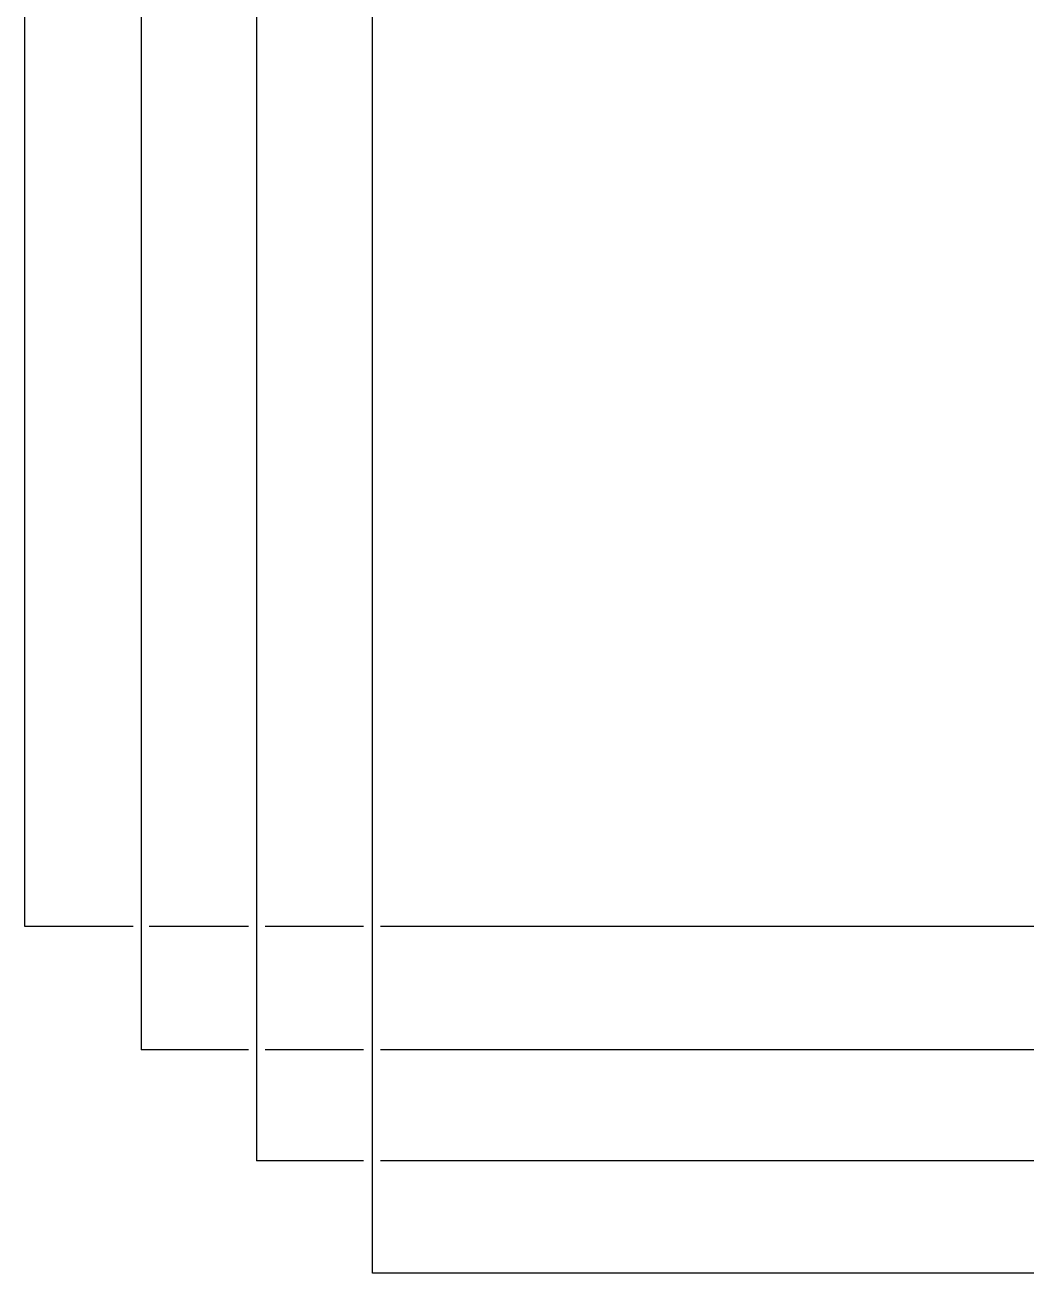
# Model space of a CAD drawing. Header units: millimetres. Extents: x 0 to 33.1, y 1.5 to 45.3.
# Drawn here: x 6.116 to 8.185, y 7.063 to 9.643 of the extents above; entities that cross this region are included whole.
import ezdxf

# ---------------------------------------------------------------- set-up
doc = ezdxf.new("R2010")
doc.units = ezdxf.units.MM
doc.header["$MEASUREMENT"] = 0
doc.layers.get('0').update_dxf_attribs({"linetype": 'CONTINUOUS'})

msp = doc.modelspace()

# ---------------------------------------------------------------- linework, layer by layer
at = {"color": 5, "linetype": 'Continuous'}
for p, q in [((6.1161, 7.77946), (6.1161, 10.4628)), ((6.33946, 7.77946), (6.1161, 7.77946)), ((6.57781, 7.77946), (6.37278, 7.77946)), ((6.81614, 7.77946), (6.61279, 7.77946)), ((15.3144, 7.77946), (6.85113, 7.77946))]:
    msp.add_line(p, q, dxfattribs=at)
at = {"color": 104, "linetype": 'Continuous'}
for p, q in [((6.35612, 10.1361), (6.35612, 7.52447)), ((6.57781, 7.52447), (6.35612, 7.52447)), ((6.81614, 7.52447), (6.61279, 7.52447)), ((15.3144, 7.52447), (6.85113, 7.52447))]:
    msp.add_line(p, q, dxfattribs=at)
at = {"color": 3, "linetype": 'Continuous'}
for p, q in [((6.59446, 10.1361), (6.59446, 7.29443)), ((15.3144, 7.29443), (6.85113, 7.29443))]:
    msp.add_line(p, q, dxfattribs=at)
at = {"color": 52, "linetype": 'Continuous'}
for p, q in [((6.83442, 7.06278), (6.83442, 10.1361)), ((15.3144, 7.06278), (6.83442, 7.06278))]:
    msp.add_line(p, q, dxfattribs=at)
at = {"color": 7, "linetype": 'Continuous'}
msp.add_line((6.81614, 7.29443), (6.59446, 7.29443), dxfattribs=at)

doc.saveas('drawing.dxf')
